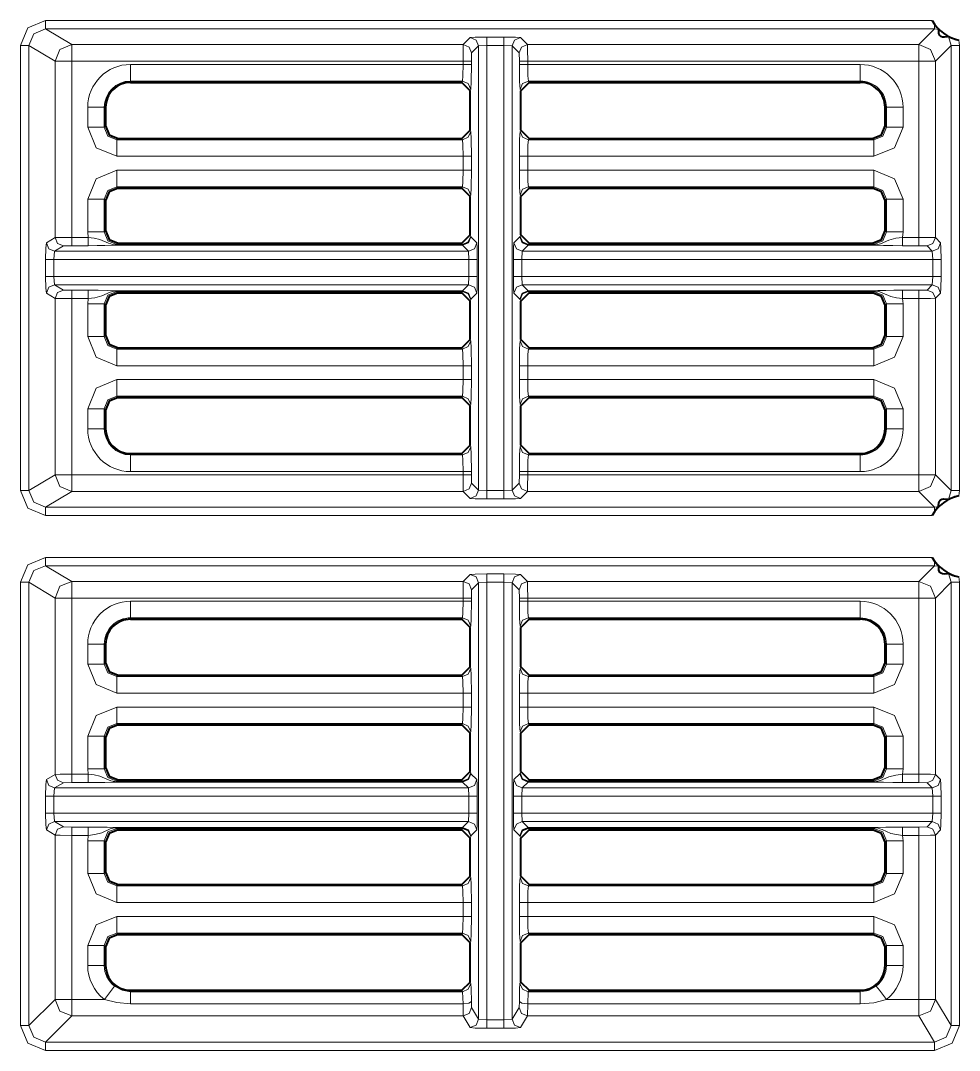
# Model space of a CAD drawing. Header units: millimetres. Extents: x 0 to 2941, y -405 to 1422.
# Drawn here: x 137.1 to 193.6, y 423.7 to 485.7 of the extents above; entities that cross this region are included whole.
import ezdxf

# ---------------------------------------------------------------- set-up
doc = ezdxf.new("R2010")
doc.units = ezdxf.units.MM
doc.layers.add('FINE', color=9, linetype='Continuous')
doc.layers.add('OUTLINE', color=7, linetype='Continuous')

msp = doc.modelspace()

# ---------------------------------------------------------------- linework, layer by layer
at = {"layer": 'FINE', "lineweight": 9}
for p, q in [((138.588, 485.677), (191.909, 485.677)), ((138.588, 485.177), (140.161, 484.234)), ((192.054, 485.177), (138.588, 485.177)), ((165.131, 484.679), (166.157, 484.679)), ((191.11, 484.234), (192.054, 485.177)), ((193.054, 484.178), (192.896, 484.717)), ((139.162, 483.234), (137.587, 484.179)), ((137.587, 484.179), (137.587, 457.402)), ((165.131, 484.179), (164.632, 484.154)), ((166.157, 484.179), (165.131, 484.179)), ((165.131, 484.179), (165.131, 457.402)), ((166.157, 457.402), (166.157, 484.179)), ((166.657, 484.154), (166.157, 484.179)), ((167.077, 483.734), (166.657, 484.154)), ((193.054, 484.178), (192.11, 483.234)), ((193.054, 457.403), (193.054, 484.178)), ((193.518, 484.501), (193.554, 484.178)), ((164.211, 483.734), (164.199, 483.234)), ((167.09, 483.234), (167.077, 483.734)), ((139.162, 472.621), (139.162, 483.234)), ((143.704, 483.039), (163.699, 483.039)), ((164.199, 483.234), (164.199, 483.039)), ((167.09, 483.039), (167.09, 483.234)), ((167.59, 483.234), (167.59, 483.039)), ((167.59, 483.039), (187.585, 483.039)), ((192.11, 483.234), (192.11, 472.621)), ((163.662, 482.04), (143.704, 482.04)), ((143.704, 482.04), (143.704, 481.959)), ((163.621, 481.959), (163.662, 482.04)), ((164.161, 481.54), (164.121, 481.458)), ((167.168, 481.458), (167.127, 481.54)), ((142.204, 480.459), (142.122, 480.459)), ((190.165, 480.459), (190.165, 479.261)), ((164.121, 479.093), (164.161, 479.011)), ((167.127, 479.011), (167.168, 479.093)), ((189.085, 479.342), (189.166, 479.261)), ((142.953, 478.593), (142.871, 478.512)), ((142.871, 478.512), (163.662, 478.512)), ((163.662, 478.512), (163.621, 478.593)), ((167.667, 478.593), (167.627, 478.512)), ((167.627, 478.512), (188.417, 478.512)), ((188.417, 478.512), (188.336, 478.593)), ((163.699, 476.673), (163.699, 477.513)), ((164.199, 477.513), (164.199, 476.673)), ((167.09, 476.673), (167.09, 477.513)), ((188.417, 477.513), (167.59, 477.513)), ((167.59, 477.513), (167.59, 476.673)), ((142.871, 476.673), (163.699, 476.673)), ((167.59, 476.673), (188.417, 476.673)), ((163.662, 475.675), (142.871, 475.675)), ((142.871, 475.675), (142.953, 475.593)), ((163.621, 475.593), (163.662, 475.675)), ((188.336, 475.593), (188.417, 475.675)), ((141.124, 472.961), (141.124, 474.926)), ((142.204, 474.844), (142.122, 474.926)), ((142.122, 474.926), (142.122, 472.961)), ((164.161, 475.175), (164.121, 475.093)), ((167.168, 475.093), (167.127, 475.175)), ((189.166, 474.926), (189.085, 474.844)), ((189.166, 472.961), (189.166, 474.926)), ((190.165, 474.926), (190.165, 472.961)), ((142.122, 472.961), (142.204, 473.042)), ((167.127, 472.712), (167.168, 472.793)), ((189.085, 473.042), (189.166, 472.961)), ((190.165, 472.961), (190.134, 472.634)), ((138.636, 472.306), (139.162, 472.621)), ((142.953, 472.293), (142.871, 472.212)), ((142.871, 472.212), (163.662, 472.212)), ((142.871, 472.18), (163.67, 472.18)), ((163.662, 472.212), (163.621, 472.293)), ((163.67, 472.18), (163.662, 472.212)), ((164.17, 472.663), (164.527, 472.306)), ((166.762, 472.306), (167.119, 472.663)), ((167.119, 472.663), (167.127, 472.712)), ((167.627, 472.212), (167.619, 472.18)), ((167.619, 472.18), (188.417, 472.18)), ((167.667, 472.293), (167.627, 472.212)), ((167.627, 472.212), (188.417, 472.212)), ((188.417, 472.212), (188.336, 472.293)), ((192.11, 472.621), (192.425, 472.306)), ((139.136, 471.806), (139.093, 471.306)), ((139.662, 472.122), (139.136, 471.806)), ((140.161, 472.134), (139.662, 472.122)), ((141.155, 472.134), (140.161, 472.134)), ((164.052, 471.306), (164.027, 471.806)), ((167.262, 471.806), (167.236, 471.306)), ((191.11, 472.134), (190.134, 472.134)), ((191.61, 472.121), (191.11, 472.134)), ((191.925, 471.806), (191.61, 472.121)), ((191.951, 471.306), (191.925, 471.806)), ((138.594, 470.281), (138.594, 471.306)), ((164.552, 471.306), (164.552, 470.281)), ((192.451, 471.306), (192.451, 470.281)), ((139.093, 470.281), (164.052, 470.281)), ((139.093, 470.281), (139.136, 469.781)), ((164.027, 469.781), (139.136, 469.781)), ((139.136, 469.781), (139.662, 469.465)), ((163.67, 469.423), (164.027, 469.781)), ((167.236, 470.281), (167.262, 469.781)), ((191.925, 469.781), (191.951, 470.281)), ((139.162, 468.965), (138.636, 469.281)), ((139.662, 469.465), (140.161, 469.453)), ((140.161, 469.453), (141.155, 469.453)), ((142.871, 469.423), (163.67, 469.423)), ((163.67, 469.407), (142.871, 469.407)), ((163.662, 469.375), (163.67, 469.407)), ((164.527, 469.281), (164.17, 468.924)), ((167.119, 468.924), (166.762, 469.281)), ((188.417, 469.407), (167.619, 469.407)), ((167.619, 469.407), (167.627, 469.375)), ((188.336, 469.293), (188.417, 469.375)), ((190.134, 469.453), (191.11, 469.453)), ((139.162, 458.347), (139.162, 468.965)), ((141.124, 468.626), (141.155, 468.953)), ((141.124, 466.661), (141.124, 468.626)), ((142.122, 468.626), (142.122, 466.661)), ((142.204, 468.545), (142.122, 468.626)), ((164.161, 468.875), (164.121, 468.793)), ((164.17, 468.924), (164.161, 468.875)), ((167.127, 468.875), (167.119, 468.924)), ((167.168, 468.793), (167.127, 468.875)), ((189.166, 468.626), (189.085, 468.545)), ((189.166, 466.661), (189.166, 468.626)), ((191.11, 468.953), (190.134, 468.953)), ((190.134, 468.953), (190.165, 468.626)), ((190.165, 468.626), (190.165, 466.661)), ((191.11, 458.347), (191.11, 468.953)), ((142.122, 466.661), (142.204, 466.742)), ((189.085, 466.742), (189.166, 466.661)), ((142.953, 465.993), (142.871, 465.912)), ((163.662, 465.912), (163.621, 465.993)), ((164.121, 466.493), (164.161, 466.411)), ((167.127, 466.411), (167.168, 466.493)), ((167.667, 465.993), (167.627, 465.912)), ((188.417, 465.912), (188.336, 465.993)), ((142.871, 465.912), (163.662, 465.912)), ((167.627, 465.912), (188.417, 465.912)), ((163.699, 464.913), (142.871, 464.913)), ((163.699, 464.073), (163.699, 464.913)), ((164.199, 464.913), (164.199, 464.073)), ((167.09, 464.073), (167.09, 464.913)), ((142.871, 464.073), (163.699, 464.073)), ((167.59, 464.073), (188.417, 464.073)), ((142.871, 463.075), (142.953, 462.993)), ((188.417, 463.075), (167.627, 463.075)), ((167.627, 463.075), (167.667, 462.993)), ((188.336, 462.993), (188.417, 463.075)), ((141.124, 461.122), (141.124, 462.326)), ((142.204, 462.244), (142.122, 462.326)), ((142.122, 462.326), (142.122, 461.122)), ((167.168, 462.493), (167.127, 462.576)), ((189.166, 462.326), (189.085, 462.244)), ((189.166, 461.122), (189.166, 462.326)), ((190.165, 462.326), (190.165, 461.122)), ((142.122, 461.122), (142.204, 461.122)), ((189.085, 461.122), (189.166, 461.122)), ((164.121, 460.122), (164.161, 460.04)), ((167.127, 460.04), (167.168, 460.122)), ((143.704, 459.622), (143.704, 459.541)), ((143.704, 459.541), (163.662, 459.541)), ((163.662, 459.541), (163.621, 459.622)), ((167.667, 459.622), (167.627, 459.541)), ((167.627, 459.541), (187.585, 459.541)), ((187.585, 459.541), (187.585, 459.622)), ((163.699, 458.543), (143.704, 458.543)), ((163.699, 458.347), (163.699, 458.543)), ((164.199, 458.543), (164.199, 458.347)), ((167.09, 458.347), (167.09, 458.543)), ((167.59, 458.543), (167.59, 458.347)), ((187.585, 458.543), (167.59, 458.543)), ((137.587, 457.402), (139.162, 458.347)), ((140.161, 458.347), (163.699, 458.347)), ((164.199, 458.347), (164.211, 457.847)), ((167.077, 457.847), (167.09, 458.347)), ((167.59, 458.347), (191.11, 458.347)), ((192.11, 458.347), (193.054, 457.403)), ((140.161, 457.347), (138.588, 456.403)), ((163.712, 457.347), (140.161, 457.347)), ((164.132, 456.927), (163.712, 457.347)), ((164.211, 457.847), (164.632, 457.427)), ((164.632, 457.427), (165.131, 457.402)), ((165.131, 457.402), (166.157, 457.402)), ((166.157, 457.402), (166.657, 457.427)), ((167.577, 457.347), (167.157, 456.927)), ((191.11, 457.347), (167.577, 457.347)), ((192.054, 456.403), (191.11, 457.347)), ((192.896, 456.864), (193.054, 457.403)), ((166.157, 456.902), (165.131, 456.902)), ((138.588, 456.403), (192.054, 456.403)), ((192.054, 456.403), (192.309, 456.436)), ((191.909, 455.904), (138.588, 455.904)), ((138.588, 453.377), (191.909, 453.377)), ((138.588, 452.877), (140.161, 451.933)), ((192.054, 452.877), (138.588, 452.877)), ((163.712, 451.933), (164.132, 452.354)), ((165.131, 452.379), (166.157, 452.379)), ((192.309, 452.844), (192.054, 452.877)), ((193.054, 451.878), (192.896, 452.417)), ((137.088, 425.212), (137.088, 451.878)), ((139.162, 450.934), (137.587, 451.878)), ((137.587, 451.878), (137.587, 425.212)), ((140.161, 451.933), (163.712, 451.933)), ((165.131, 451.879), (164.632, 451.854)), ((166.157, 451.879), (165.131, 451.879)), ((165.131, 451.879), (165.131, 425.544)), ((166.157, 425.544), (166.157, 451.879)), ((166.657, 451.854), (166.157, 451.879)), ((193.054, 451.878), (192.11, 450.934)), ((193.054, 425.213), (193.054, 451.878)), ((193.518, 452.201), (193.554, 451.878)), ((193.554, 451.878), (193.554, 425.213)), ((167.09, 450.934), (167.077, 451.434)), ((139.162, 440.321), (139.162, 450.934)), ((164.199, 450.934), (164.199, 450.739)), ((167.09, 450.739), (167.09, 450.934)), ((191.11, 450.934), (167.59, 450.934)), ((167.59, 450.934), (167.59, 450.739)), ((167.59, 450.739), (187.585, 450.739)), ((192.11, 450.934), (192.11, 440.321)), ((164.161, 449.241), (164.121, 449.158)), ((167.168, 449.158), (167.127, 449.241)), ((167.627, 449.74), (167.667, 449.659)), ((187.585, 449.74), (167.627, 449.74)), ((187.585, 449.659), (187.585, 449.74)), ((141.124, 446.961), (141.124, 448.158)), ((189.166, 448.158), (189.085, 448.158)), ((189.166, 446.961), (189.166, 448.158)), ((190.165, 448.158), (190.165, 446.961)), ((142.122, 446.961), (142.204, 447.042)), ((167.127, 446.711), (167.168, 446.793)), ((189.085, 447.042), (189.166, 446.961)), ((142.953, 446.294), (142.871, 446.212)), ((142.871, 446.212), (163.662, 446.212)), ((163.662, 446.212), (163.621, 446.294)), ((167.667, 446.294), (167.627, 446.212)), ((167.627, 446.212), (188.417, 446.212)), ((188.417, 446.212), (188.336, 446.294)), ((163.699, 445.213), (142.871, 445.213)), ((163.699, 444.373), (163.699, 445.213)), ((164.199, 445.213), (164.199, 444.373)), ((167.09, 444.373), (167.09, 445.213)), ((142.871, 444.373), (163.699, 444.373)), ((163.621, 443.294), (163.662, 443.375)), ((167.627, 443.375), (167.667, 443.294)), ((188.417, 443.375), (167.627, 443.375)), ((188.336, 443.294), (188.417, 443.375)), ((141.124, 440.661), (141.124, 442.626)), ((142.204, 442.544), (142.122, 442.626)), ((142.122, 442.626), (142.122, 440.661)), ((164.161, 442.875), (164.121, 442.793)), ((167.168, 442.793), (167.127, 442.875)), ((189.166, 442.626), (189.085, 442.544)), ((189.166, 440.661), (189.166, 442.626)), ((190.165, 442.626), (190.165, 440.661)), ((141.155, 440.334), (141.124, 440.661)), ((142.122, 440.661), (142.204, 440.742)), ((189.085, 440.742), (189.166, 440.661)), ((190.165, 440.661), (190.134, 440.334)), ((138.636, 440.006), (139.162, 440.321)), ((142.953, 439.993), (142.871, 439.912)), ((163.662, 439.912), (163.621, 439.993)), ((164.121, 440.493), (164.161, 440.411)), ((164.161, 440.411), (164.17, 440.363)), ((164.17, 440.363), (164.527, 440.006)), ((166.762, 440.006), (167.119, 440.363)), ((167.119, 440.363), (167.127, 440.411)), ((167.127, 440.411), (167.168, 440.493)), ((188.417, 439.912), (188.336, 439.993)), ((192.11, 440.321), (192.425, 440.006)), ((139.136, 439.506), (139.093, 439.006)), ((139.662, 439.822), (139.136, 439.506)), ((140.161, 439.834), (139.662, 439.822)), ((141.155, 439.834), (140.161, 439.834)), ((142.871, 439.912), (163.662, 439.912)), ((142.871, 439.88), (163.67, 439.88)), ((163.67, 439.863), (142.871, 439.863)), ((163.67, 439.88), (163.662, 439.912)), ((164.052, 439.006), (164.027, 439.506)), ((167.262, 439.506), (167.236, 439.006)), ((167.627, 439.912), (167.619, 439.88)), ((167.619, 439.88), (188.417, 439.88)), ((191.11, 439.834), (190.134, 439.834)), ((191.61, 439.822), (191.11, 439.834)), ((191.925, 439.506), (191.61, 439.822)), ((191.951, 439.006), (191.925, 439.506)), ((138.594, 437.981), (138.594, 439.006)), ((164.052, 439.006), (139.093, 439.006)), ((139.093, 439.006), (139.093, 437.981)), ((164.052, 437.981), (164.052, 439.006)), ((164.552, 439.006), (164.552, 437.981)), ((166.736, 437.981), (166.736, 439.006)), ((192.451, 439.006), (192.451, 437.981)), ((139.093, 437.981), (164.052, 437.981)), ((139.093, 437.981), (139.136, 437.481)), ((164.027, 437.481), (164.052, 437.981)), ((167.236, 437.981), (167.262, 437.481)), ((191.61, 437.166), (191.925, 437.481)), ((191.925, 437.481), (191.951, 437.981)), ((139.662, 437.165), (140.161, 437.153)), ((140.161, 437.153), (141.155, 437.153)), ((163.67, 437.107), (142.871, 437.107)), ((163.662, 437.075), (163.67, 437.107)), ((164.527, 436.981), (164.17, 436.624)), ((167.119, 436.624), (166.762, 436.981)), ((167.619, 437.124), (188.417, 437.124)), ((188.417, 437.107), (167.619, 437.107)), ((167.619, 437.107), (167.627, 437.075)), ((188.417, 437.075), (167.627, 437.075)), ((167.627, 437.075), (167.667, 436.993)), ((188.336, 436.993), (188.417, 437.075)), ((190.134, 437.153), (191.11, 437.153)), ((191.11, 437.153), (191.61, 437.166)), ((192.425, 436.981), (192.11, 436.666)), ((141.155, 436.653), (140.161, 436.653)), ((141.124, 436.326), (141.155, 436.653)), ((141.124, 434.361), (141.124, 436.326)), ((142.204, 436.244), (142.122, 436.326)), ((142.122, 436.326), (142.122, 434.361)), ((164.161, 436.575), (164.121, 436.493)), ((164.17, 436.624), (164.161, 436.575)), ((167.127, 436.575), (167.119, 436.624)), ((167.168, 436.493), (167.127, 436.575)), ((189.166, 436.326), (189.085, 436.244)), ((189.166, 434.361), (189.166, 436.326)), ((191.11, 436.653), (190.134, 436.653)), ((190.134, 436.653), (190.165, 436.326)), ((190.165, 436.326), (190.165, 434.361)), ((191.11, 426.786), (191.11, 436.653)), ((192.11, 436.666), (192.11, 426.786)), ((142.122, 434.361), (142.204, 434.442)), ((189.085, 434.442), (189.166, 434.361)), ((164.121, 434.193), (164.161, 434.111)), ((167.127, 434.111), (167.168, 434.193)), ((142.953, 433.693), (142.871, 433.612)), ((142.871, 433.612), (163.662, 433.612)), ((163.662, 433.612), (163.621, 433.693)), ((167.667, 433.693), (167.627, 433.612)), ((167.627, 433.612), (188.417, 433.612)), ((188.417, 433.612), (188.336, 433.693)), ((163.699, 431.773), (163.699, 432.613)), ((164.199, 432.613), (164.199, 431.773)), ((167.09, 431.773), (167.09, 432.613)), ((142.871, 431.773), (163.699, 431.773)), ((142.871, 430.775), (142.953, 430.693)), ((188.336, 430.693), (188.417, 430.775)), ((164.161, 430.275), (164.121, 430.193)), ((167.168, 430.193), (167.127, 430.275)), ((141.124, 428.828), (141.124, 430.026)), ((190.165, 430.026), (190.165, 428.828)), ((164.121, 427.828), (164.163, 427.742)), ((167.125, 427.742), (167.168, 427.828)), ((143.704, 427.328), (143.704, 427.242)), ((163.699, 426.515), (163.664, 427.242)), ((167.625, 427.242), (167.589, 426.515)), ((167.667, 427.328), (167.625, 427.242)), ((167.625, 427.242), (187.585, 427.242)), ((187.585, 427.242), (187.585, 427.328)), ((137.587, 425.212), (139.162, 426.786)), ((163.699, 426.515), (143.704, 426.515)), ((163.711, 425.787), (163.699, 426.515)), ((164.199, 426.651), (164.211, 426.287)), ((167.077, 426.287), (167.089, 426.651)), ((167.589, 426.515), (167.577, 425.787)), ((187.585, 426.515), (167.589, 426.515)), ((189.162, 426.786), (191.11, 426.786)), ((192.11, 426.786), (193.054, 425.213)), ((166.657, 425.586), (167.077, 426.287)), ((167.577, 425.787), (167.157, 425.087)), ((191.11, 425.787), (167.577, 425.787)), ((192.055, 424.213), (191.11, 425.787)), ((164.632, 425.586), (165.131, 425.544)), ((165.131, 425.544), (166.157, 425.544)), ((166.157, 425.544), (166.657, 425.586)), ((166.157, 425.044), (165.131, 425.044)), ((138.586, 424.213), (192.055, 424.213)), ((192.055, 423.713), (138.586, 423.713))]:
    msp.add_line(p, q, dxfattribs=at)
for points in [[(137.088, 457.402), (137.088, 484.179), (137.527, 485.238), (138.588, 485.677)], [(138.588, 485.177), (138.588, 485.328), (138.588, 485.677)], [(192.309, 485.144), (192.054, 485.177), (192.054, 485.256), (192.054, 485.455)], [(138.588, 485.177), (137.88, 484.885), (137.587, 484.179)], [(140.161, 484.234), (163.712, 484.234), (164.132, 484.654)], [(164.132, 484.654), (164.434, 484.672), (165.131, 484.679)], [(164.632, 484.154), (164.485, 484.507), (164.132, 484.654)], [(165.131, 484.179), (165.131, 484.528), (165.131, 484.679)], [(166.157, 484.179), (166.157, 484.528), (166.157, 484.679)], [(166.157, 484.679), (166.855, 484.672), (167.157, 484.654)], [(166.657, 484.154), (166.804, 484.507), (167.157, 484.654)], [(167.157, 484.654), (167.577, 484.234), (191.11, 484.234)], [(137.088, 484.179), (137.434, 484.179), (137.587, 484.179)], [(139.162, 483.234), (139.455, 483.94), (140.161, 484.234)], [(140.161, 483.234), (140.161, 483.932), (140.161, 484.234)], [(163.699, 483.234), (163.703, 483.932), (163.712, 484.234)], [(164.211, 483.734), (164.065, 484.087), (163.712, 484.234)], [(164.632, 457.427), (164.632, 484.154), (164.211, 483.734)], [(166.657, 484.154), (166.657, 457.427), (167.077, 457.847)], [(167.077, 483.734), (167.224, 484.087), (167.577, 484.234)], [(167.577, 484.234), (167.586, 483.932), (167.59, 483.234)], [(191.11, 484.234), (191.817, 483.941), (192.11, 483.234)], [(191.11, 483.234), (191.11, 483.932), (191.11, 484.234)], [(193.054, 484.178), (193.205, 484.178), (193.554, 484.178)], [(193.554, 484.178), (193.554, 457.403), (193.518, 457.08)], [(139.162, 483.234), (139.47, 483.234), (140.161, 483.234)], [(163.699, 483.039), (163.699, 483.234), (140.161, 483.234)], [(140.161, 483.234), (140.161, 472.634), (141.155, 472.634), (141.124, 472.961)], [(143.704, 483.039), (143.704, 482.35), (143.704, 482.04)], [(163.662, 482.04), (163.688, 482.35), (163.699, 483.039)], [(164.199, 483.234), (164.048, 483.234), (163.699, 483.234)], [(163.699, 483.039), (164.048, 483.039), (164.199, 483.039)], [(164.199, 483.039), (164.188, 482.006), (164.161, 481.54)], [(167.09, 483.234), (167.241, 483.234), (167.59, 483.234)], [(167.09, 483.039), (167.241, 483.039), (167.59, 483.039)], [(167.127, 481.54), (167.101, 482.006), (167.09, 483.039)], [(190.134, 472.634), (191.11, 472.634), (191.11, 483.234), (167.59, 483.234)], [(167.59, 483.039), (167.6, 482.35), (167.627, 482.04)], [(187.585, 483.039), (187.585, 482.35), (187.585, 482.04)], [(191.11, 483.234), (191.808, 483.234), (192.11, 483.234)], [(163.662, 482.04), (164.015, 481.893), (164.161, 481.54)], [(167.127, 481.54), (167.274, 481.893), (167.627, 482.04)], [(187.585, 481.959), (187.585, 482.04), (167.627, 482.04), (167.667, 481.959)], [(141.124, 480.459), (141.812, 480.459), (142.122, 480.459)], [(163.699, 477.513), (142.871, 477.513), (141.635, 478.025), (141.124, 479.261), (141.124, 480.459)], [(142.122, 480.459), (142.122, 479.261), (142.204, 479.342)], [(189.166, 479.261), (189.166, 480.459), (189.085, 480.459)], [(190.165, 480.459), (189.476, 480.459), (189.166, 480.459)], [(142.122, 479.261), (141.812, 479.261), (141.124, 479.261)], [(142.122, 479.261), (142.341, 478.73), (142.871, 478.512)], [(164.161, 479.011), (164.015, 478.659), (163.662, 478.512)], [(164.161, 479.011), (164.188, 478.546), (164.199, 477.513)], [(167.09, 477.513), (167.101, 478.546), (167.127, 479.011)], [(167.627, 478.512), (167.274, 478.659), (167.127, 479.011)], [(188.417, 478.512), (188.948, 478.73), (189.166, 479.261)], [(190.165, 479.261), (189.653, 478.025), (188.417, 477.513)], [(189.166, 479.261), (189.476, 479.261), (190.165, 479.261)], [(142.871, 478.512), (142.871, 478.202), (142.871, 477.513)], [(163.699, 477.513), (163.688, 478.202), (163.662, 478.512)], [(167.627, 478.512), (167.6, 478.202), (167.59, 477.513)], [(188.417, 478.512), (188.417, 478.202), (188.417, 477.513)], [(164.199, 477.513), (164.048, 477.513), (163.699, 477.513)], [(167.59, 477.513), (167.241, 477.513), (167.09, 477.513)], [(141.124, 474.926), (141.635, 476.162), (142.871, 476.673)], [(142.871, 475.675), (142.871, 475.985), (142.871, 476.673)], [(163.662, 475.675), (163.688, 475.985), (163.699, 476.673)], [(163.699, 476.673), (164.048, 476.673), (164.199, 476.673)], [(164.199, 476.673), (164.188, 475.641), (164.161, 475.175)], [(167.09, 476.673), (167.241, 476.673), (167.59, 476.673)], [(167.127, 475.175), (167.101, 475.641), (167.09, 476.673)], [(167.59, 476.673), (167.6, 475.985), (167.627, 475.675)], [(188.417, 475.675), (188.417, 475.985), (188.417, 476.673)], [(188.417, 476.673), (189.653, 476.162), (190.165, 474.926)], [(142.871, 475.675), (142.341, 475.457), (142.122, 474.926)], [(163.662, 475.675), (164.015, 475.528), (164.161, 475.175)], [(167.127, 475.175), (167.274, 475.528), (167.627, 475.675)], [(188.417, 475.675), (167.627, 475.675), (167.667, 475.593)], [(189.166, 474.926), (188.948, 475.457), (188.417, 475.675)], [(142.122, 474.926), (141.812, 474.926), (141.124, 474.926)], [(190.165, 474.926), (189.476, 474.926), (189.166, 474.926)], [(142.122, 472.961), (141.812, 472.961), (141.124, 472.961)], [(142.122, 472.961), (142.341, 472.43), (142.871, 472.212)], [(164.121, 472.793), (164.161, 472.712), (164.17, 472.663)], [(188.417, 472.212), (188.948, 472.43), (189.166, 472.961)], [(190.165, 472.961), (189.476, 472.961), (189.166, 472.961)], [(138.594, 471.306), (138.606, 472.004), (138.636, 472.306)], [(138.636, 472.306), (138.783, 471.953), (139.136, 471.806)], [(139.162, 472.621), (139.47, 472.63), (140.161, 472.634)], [(139.162, 472.621), (139.309, 472.268), (139.662, 472.122)], [(140.161, 472.634), (140.161, 472.285), (140.161, 472.134)], [(141.155, 472.634), (141.155, 472.285), (141.155, 472.134)], [(141.155, 472.634), (141.518, 472.591), (141.861, 472.513), (142.379, 472.288), (142.516, 472.237), (142.623, 472.208), (142.769, 472.185), (142.839, 472.18), (142.871, 472.18), (142.871, 472.201), (142.871, 472.212)], [(142.871, 472.18), (142.871, 472.168), (142.871, 472.163)], [(164.161, 472.712), (164.015, 472.359), (163.662, 472.212)], [(164.17, 472.663), (164.022, 472.323), (163.67, 472.18)], [(164.17, 472.663), (164.023, 472.31), (163.67, 472.163)], [(163.67, 472.163), (163.67, 472.168), (163.67, 472.18)], [(164.527, 472.306), (164.38, 471.953), (164.027, 471.806)], [(164.527, 472.306), (164.545, 472.004), (164.552, 471.306)], [(166.736, 471.306), (166.744, 472.004), (166.762, 472.306)], [(167.262, 471.806), (166.908, 471.953), (166.762, 472.306)], [(167.619, 472.163), (167.265, 472.31), (167.119, 472.663)], [(167.619, 472.18), (167.266, 472.323), (167.119, 472.663)], [(167.627, 472.212), (167.274, 472.359), (167.127, 472.712)], [(167.619, 472.18), (167.619, 472.168), (167.619, 472.163)], [(188.417, 472.18), (188.487, 472.182), (188.574, 472.191), (188.814, 472.251), (189.314, 472.473), (189.727, 472.584), (190.134, 472.634)], [(188.417, 472.18), (188.417, 472.201), (188.417, 472.212)], [(188.417, 472.163), (188.417, 472.168), (188.417, 472.18)], [(190.134, 472.134), (190.134, 472.285), (190.134, 472.634)], [(191.11, 472.134), (191.11, 472.285), (191.11, 472.634)], [(191.11, 472.634), (191.808, 472.63), (192.11, 472.621)], [(191.61, 472.121), (191.964, 472.268), (192.11, 472.621)], [(191.925, 471.806), (192.279, 471.953), (192.425, 472.306)], [(192.425, 472.306), (192.443, 472.004), (192.451, 471.306)], [(139.136, 471.806), (164.027, 471.806), (163.67, 472.163), (142.871, 472.163)], [(142.871, 472.163), (142.859, 472.163), (142.832, 472.163), (142.772, 472.162), (142.723, 472.16), (142.649, 472.158), (142.155, 472.143), (141.685, 472.137), (141.155, 472.134)], [(188.417, 472.163), (167.619, 472.163), (167.262, 471.806), (191.925, 471.806)], [(190.134, 472.134), (189.542, 472.137), (188.994, 472.146), (188.586, 472.159), (188.478, 472.163), (188.444, 472.163), (188.417, 472.163)], [(138.594, 471.306), (138.747, 471.306), (139.093, 471.306)], [(164.052, 471.306), (139.093, 471.306), (139.093, 470.281)], [(164.027, 469.781), (164.052, 470.281), (164.052, 471.306)], [(164.552, 471.306), (164.401, 471.306), (164.052, 471.306)], [(167.236, 471.306), (166.887, 471.306), (166.736, 471.306)], [(166.762, 469.281), (166.744, 469.583), (166.736, 470.281), (166.736, 471.306)], [(191.951, 471.306), (192.3, 471.306), (192.451, 471.306)], [(138.594, 470.281), (138.747, 470.281), (139.093, 470.281)], [(138.636, 469.281), (138.606, 469.583), (138.594, 470.281)], [(138.636, 469.281), (138.783, 469.634), (139.136, 469.781)], [(164.527, 469.281), (164.38, 469.634), (164.027, 469.781)], [(164.552, 470.281), (164.401, 470.281), (164.052, 470.281)], [(164.552, 470.281), (164.545, 469.583), (164.527, 469.281)], [(167.236, 470.281), (166.887, 470.281), (166.736, 470.281)], [(167.262, 469.781), (166.908, 469.634), (166.762, 469.281)], [(191.925, 469.781), (167.262, 469.781), (167.619, 469.423), (188.417, 469.423)], [(191.11, 469.453), (191.61, 469.465), (191.925, 469.781)], [(191.925, 469.781), (192.279, 469.634), (192.425, 469.281)], [(191.951, 470.281), (192.3, 470.281), (192.451, 470.281)], [(192.451, 470.281), (192.443, 469.583), (192.425, 469.281)], [(139.162, 468.965), (139.309, 469.319), (139.662, 469.465)], [(140.161, 468.953), (140.161, 469.302), (140.161, 469.453)], [(141.155, 468.953), (141.155, 469.302), (141.155, 469.453)], [(141.155, 469.453), (141.746, 469.45), (142.294, 469.44), (142.703, 469.427), (142.81, 469.424), (142.844, 469.424), (142.871, 469.423)], [(142.871, 469.375), (142.871, 469.386), (142.871, 469.407), (142.801, 469.405), (142.714, 469.396), (142.475, 469.336), (141.975, 469.114), (141.561, 469.003), (141.155, 468.953)], [(142.871, 469.375), (142.341, 469.157), (142.122, 468.626)], [(142.871, 469.407), (142.871, 469.419), (142.871, 469.423)], [(163.621, 469.293), (163.662, 469.375), (142.871, 469.375), (142.953, 469.293)], [(164.161, 468.875), (164.015, 469.228), (163.662, 469.375)], [(164.17, 468.924), (164.023, 469.277), (163.67, 469.423)], [(163.67, 469.407), (163.67, 469.419), (163.67, 469.423)], [(164.17, 468.924), (164.022, 469.264), (163.67, 469.407)], [(167.619, 469.423), (167.265, 469.277), (167.119, 468.924)], [(167.619, 469.407), (167.266, 469.264), (167.119, 468.924)], [(167.627, 469.375), (167.274, 469.228), (167.127, 468.875)], [(167.619, 469.423), (167.619, 469.419), (167.619, 469.407)], [(188.417, 469.375), (167.627, 469.375), (167.667, 469.293)], [(188.417, 469.423), (188.43, 469.424), (188.457, 469.424), (188.516, 469.425), (188.565, 469.427), (188.639, 469.429), (189.133, 469.444), (189.604, 469.45), (190.134, 469.453)], [(188.417, 469.423), (188.417, 469.419), (188.417, 469.407)], [(190.134, 468.953), (189.77, 468.996), (189.427, 469.074), (188.909, 469.299), (188.772, 469.35), (188.666, 469.379), (188.52, 469.402), (188.45, 469.406), (188.417, 469.407)], [(188.417, 469.375), (188.417, 469.386), (188.417, 469.407)], [(189.166, 468.626), (188.948, 469.157), (188.417, 469.375)], [(190.134, 469.453), (190.134, 469.302), (190.134, 468.953)], [(191.11, 469.453), (191.11, 469.302), (191.11, 468.953)], [(191.61, 469.465), (191.964, 469.319), (192.11, 468.966)], [(192.425, 469.281), (192.11, 468.966), (192.11, 458.347)], [(140.161, 468.953), (139.47, 468.957), (139.162, 468.965)], [(141.155, 468.953), (140.161, 468.953), (140.161, 458.347)], [(142.122, 468.626), (141.812, 468.626), (141.124, 468.626)], [(190.165, 468.626), (189.476, 468.626), (189.166, 468.626)], [(192.11, 468.966), (191.808, 468.957), (191.11, 468.953)], [(142.122, 466.661), (141.812, 466.661), (141.124, 466.661)], [(142.871, 464.913), (141.635, 465.425), (141.124, 466.661)], [(142.122, 466.661), (142.341, 466.13), (142.871, 465.912)], [(188.417, 465.912), (188.948, 466.13), (189.166, 466.661)], [(190.165, 466.661), (189.653, 465.425), (188.417, 464.913)], [(190.165, 466.661), (189.476, 466.661), (189.166, 466.661)], [(164.161, 466.411), (164.015, 466.059), (163.662, 465.912)], [(164.161, 466.411), (164.188, 465.946), (164.199, 464.913)], [(167.09, 464.913), (167.101, 465.946), (167.127, 466.411)], [(167.627, 465.912), (167.274, 466.059), (167.127, 466.411)], [(142.871, 464.913), (142.871, 465.602), (142.871, 465.912)], [(163.699, 464.913), (163.688, 465.602), (163.662, 465.912)], [(167.627, 465.912), (167.6, 465.602), (167.59, 464.913)], [(188.417, 464.913), (188.417, 465.602), (188.417, 465.912)], [(164.199, 464.913), (164.048, 464.913), (163.699, 464.913)], [(167.09, 464.913), (167.241, 464.913), (167.59, 464.913)], [(188.417, 464.913), (167.59, 464.913), (167.59, 464.073)], [(141.124, 462.326), (141.635, 463.562), (142.871, 464.073)], [(142.871, 464.073), (142.871, 463.385), (142.871, 463.075)], [(163.662, 463.075), (163.688, 463.385), (163.699, 464.073)], [(164.199, 464.073), (164.048, 464.073), (163.699, 464.073)], [(164.199, 464.073), (164.188, 463.041), (164.161, 462.576), (164.121, 462.493)], [(167.09, 464.073), (167.241, 464.073), (167.59, 464.073)], [(167.127, 462.576), (167.101, 463.041), (167.09, 464.073)], [(167.59, 464.073), (167.6, 463.385), (167.627, 463.075)], [(188.417, 463.075), (188.417, 463.385), (188.417, 464.073)], [(188.417, 464.073), (189.653, 463.562), (190.165, 462.326)], [(142.871, 463.075), (142.341, 462.857), (142.122, 462.326)], [(163.621, 462.993), (163.662, 463.075), (142.871, 463.075)], [(163.662, 463.075), (164.015, 462.928), (164.161, 462.576)], [(167.127, 462.576), (167.274, 462.928), (167.627, 463.075)], [(189.166, 462.326), (188.948, 462.857), (188.417, 463.075)], [(141.124, 462.326), (141.812, 462.326), (142.122, 462.326)], [(189.166, 462.326), (189.476, 462.326), (190.165, 462.326)], [(141.124, 461.122), (141.812, 461.122), (142.122, 461.122)], [(189.166, 461.122), (189.476, 461.122), (190.165, 461.122)], [(164.161, 460.04), (164.015, 459.688), (163.662, 459.541)], [(164.161, 460.04), (164.188, 459.575), (164.199, 458.543)], [(167.09, 458.543), (167.101, 459.575), (167.127, 460.04)], [(167.627, 459.541), (167.274, 459.688), (167.127, 460.04)], [(143.704, 458.543), (143.704, 459.231), (143.704, 459.541)], [(163.699, 458.543), (163.688, 459.231), (163.662, 459.541)], [(167.627, 459.541), (167.6, 459.231), (167.59, 458.543)], [(187.585, 459.541), (187.585, 459.231), (187.585, 458.543)], [(164.199, 458.543), (164.048, 458.543), (163.699, 458.543)], [(167.59, 458.543), (167.241, 458.543), (167.09, 458.543)], [(139.162, 458.347), (139.47, 458.347), (140.161, 458.347)], [(140.161, 457.347), (139.455, 457.64), (139.162, 458.347)], [(140.161, 457.347), (140.161, 457.649), (140.161, 458.347)], [(164.199, 458.347), (164.048, 458.347), (163.699, 458.347)], [(163.712, 457.347), (163.703, 457.649), (163.699, 458.347)], [(167.09, 458.347), (167.241, 458.347), (167.59, 458.347)], [(167.59, 458.347), (167.586, 457.649), (167.577, 457.347)], [(191.11, 458.347), (191.808, 458.347), (192.11, 458.347)], [(192.11, 458.347), (191.817, 457.64), (191.11, 457.347)], [(191.11, 457.347), (191.11, 457.649), (191.11, 458.347)], [(137.088, 457.402), (137.434, 457.402), (137.587, 457.402)], [(138.588, 455.904), (137.527, 456.342), (137.088, 457.402)], [(137.587, 457.402), (137.88, 456.696), (138.588, 456.403)], [(164.211, 457.847), (164.065, 457.494), (163.712, 457.347)], [(164.632, 457.427), (164.485, 457.074), (164.132, 456.927)], [(165.131, 457.402), (165.131, 457.053), (165.131, 456.902)], [(166.157, 457.402), (166.157, 457.053), (166.157, 456.902)], [(166.657, 457.427), (166.804, 457.074), (167.157, 456.927)], [(167.077, 457.847), (167.224, 457.494), (167.577, 457.347)], [(193.054, 457.403), (193.205, 457.403), (193.554, 457.403)], [(165.131, 456.902), (164.434, 456.909), (164.132, 456.927)], [(167.157, 456.927), (166.855, 456.909), (166.157, 456.902)], [(138.588, 455.904), (138.588, 456.253), (138.588, 456.403)], [(192.054, 456.126), (192.054, 456.325), (192.054, 456.403)], [(137.088, 451.878), (137.527, 452.938), (138.588, 453.377)], [(138.588, 452.877), (138.588, 453.028), (138.588, 453.377)], [(192.054, 453.155), (192.054, 452.956), (192.054, 452.877)], [(138.588, 452.877), (137.88, 452.585), (137.587, 451.878)], [(164.132, 452.354), (164.434, 452.372), (165.131, 452.379)], [(164.632, 451.854), (164.485, 452.207), (164.132, 452.354)], [(165.131, 451.879), (165.131, 452.228), (165.131, 452.379)], [(166.157, 451.879), (166.157, 452.228), (166.157, 452.379)], [(166.157, 452.379), (166.855, 452.372), (167.157, 452.354)], [(166.657, 451.854), (166.804, 452.207), (167.157, 452.354)], [(167.157, 452.354), (167.577, 451.933), (191.11, 451.933), (192.054, 452.877)], [(137.587, 451.878), (137.434, 451.878), (137.088, 451.878)], [(139.162, 450.934), (139.455, 451.641), (140.161, 451.933)], [(140.161, 450.934), (140.161, 451.632), (140.161, 451.933)], [(163.699, 450.934), (163.703, 451.632), (163.712, 451.933)], [(164.211, 451.434), (164.065, 451.787), (163.712, 451.933)], [(164.211, 426.287), (164.632, 425.586), (164.632, 451.854), (164.211, 451.434), (164.199, 450.934)], [(167.077, 451.434), (166.657, 451.854), (166.657, 425.586)], [(167.077, 451.434), (167.224, 451.787), (167.577, 451.933)], [(167.577, 451.933), (167.586, 451.632), (167.59, 450.934)], [(191.11, 451.933), (191.817, 451.641), (192.11, 450.934)], [(191.11, 451.933), (191.11, 451.632), (191.11, 450.934)], [(193.554, 451.878), (193.205, 451.878), (193.054, 451.878)], [(140.161, 450.934), (139.47, 450.934), (139.162, 450.934)], [(143.704, 450.739), (163.699, 450.739), (163.699, 450.934), (140.161, 450.934)], [(140.161, 450.934), (140.161, 440.334), (141.155, 440.334)], [(143.704, 449.74), (143.704, 450.05), (143.704, 450.739)], [(163.662, 449.74), (163.688, 450.05), (163.699, 450.739)], [(164.199, 450.934), (164.048, 450.934), (163.699, 450.934)], [(163.699, 450.739), (164.048, 450.739), (164.199, 450.739)], [(164.199, 450.739), (164.188, 449.706), (164.161, 449.241)], [(167.09, 450.934), (167.241, 450.934), (167.59, 450.934)], [(167.09, 450.739), (167.241, 450.739), (167.59, 450.739)], [(167.127, 449.241), (167.101, 449.706), (167.09, 450.739)], [(167.59, 450.739), (167.6, 450.05), (167.627, 449.74)], [(187.585, 450.739), (187.585, 450.05), (187.585, 449.74)], [(190.134, 440.334), (191.11, 440.334), (191.11, 450.934)], [(192.11, 450.934), (191.808, 450.934), (191.11, 450.934)], [(163.621, 449.659), (163.662, 449.74), (143.704, 449.74), (143.704, 449.659)], [(163.662, 449.74), (164.015, 449.593), (164.161, 449.241)], [(167.127, 449.241), (167.274, 449.593), (167.627, 449.74)], [(142.122, 448.158), (141.812, 448.158), (141.124, 448.158)], [(142.204, 448.158), (142.122, 448.158), (142.122, 446.961)], [(190.165, 448.158), (189.476, 448.158), (189.166, 448.158)], [(142.122, 446.961), (141.812, 446.961), (141.124, 446.961)], [(142.871, 445.213), (141.635, 445.725), (141.124, 446.961)], [(142.122, 446.961), (142.341, 446.43), (142.871, 446.212)], [(164.121, 446.793), (164.161, 446.711), (164.188, 446.246), (164.199, 445.213)], [(188.417, 446.212), (188.948, 446.43), (189.166, 446.961)], [(190.165, 446.961), (189.653, 445.725), (188.417, 445.213)], [(190.165, 446.961), (189.476, 446.961), (189.166, 446.961)], [(142.871, 446.212), (142.871, 445.902), (142.871, 445.213)], [(163.662, 446.212), (164.015, 446.358), (164.161, 446.711)], [(163.699, 445.213), (163.688, 445.902), (163.662, 446.212)], [(167.09, 445.213), (167.101, 446.246), (167.127, 446.711)], [(167.127, 446.711), (167.274, 446.358), (167.627, 446.212)], [(167.627, 446.212), (167.6, 445.902), (167.59, 445.213)], [(188.417, 445.213), (188.417, 445.902), (188.417, 446.212)], [(163.699, 445.213), (164.048, 445.213), (164.199, 445.213)], [(167.09, 445.213), (167.241, 445.213), (167.59, 445.213)], [(188.417, 445.213), (167.59, 445.213), (167.59, 444.373)], [(141.124, 442.626), (141.635, 443.862), (142.871, 444.373)], [(142.871, 443.375), (142.871, 443.685), (142.871, 444.373)], [(163.662, 443.375), (163.688, 443.685), (163.699, 444.373)], [(163.699, 444.373), (164.048, 444.373), (164.199, 444.373)], [(164.199, 444.373), (164.188, 443.341), (164.161, 442.875)], [(167.09, 444.373), (167.241, 444.373), (167.59, 444.373)], [(167.127, 442.875), (167.101, 443.341), (167.09, 444.373)], [(167.59, 444.373), (167.6, 443.685), (167.627, 443.375)], [(167.59, 444.373), (188.417, 444.373), (189.653, 443.862), (190.165, 442.626)], [(188.417, 443.375), (188.417, 443.685), (188.417, 444.373)], [(142.871, 443.375), (142.341, 443.157), (142.122, 442.626)], [(163.662, 443.375), (142.871, 443.375), (142.953, 443.294)], [(163.662, 443.375), (164.015, 443.228), (164.161, 442.875)], [(167.127, 442.875), (167.274, 443.228), (167.627, 443.375)], [(189.166, 442.626), (188.948, 443.157), (188.417, 443.375)], [(142.122, 442.626), (141.812, 442.626), (141.124, 442.626)], [(190.165, 442.626), (189.476, 442.626), (189.166, 442.626)], [(142.122, 440.661), (141.812, 440.661), (141.124, 440.661)], [(142.122, 440.661), (142.341, 440.13), (142.871, 439.912)], [(188.417, 439.912), (188.948, 440.13), (189.166, 440.661)], [(190.165, 440.661), (189.476, 440.661), (189.166, 440.661)], [(138.594, 439.006), (138.606, 439.704), (138.636, 440.006)], [(138.636, 440.006), (138.783, 439.653), (139.136, 439.506)], [(139.162, 440.321), (139.47, 440.33), (140.161, 440.334)], [(139.162, 440.321), (139.309, 439.968), (139.662, 439.822)], [(140.161, 440.334), (140.161, 439.985), (140.161, 439.834)], [(141.155, 440.334), (141.155, 439.985), (141.155, 439.834)], [(141.155, 440.334), (141.518, 440.291), (141.861, 440.213), (142.379, 439.988), (142.516, 439.937), (142.623, 439.908), (142.769, 439.885), (142.839, 439.88), (142.871, 439.88), (142.871, 439.901), (142.871, 439.912)], [(164.161, 440.411), (164.015, 440.058), (163.662, 439.912)], [(164.17, 440.363), (164.022, 440.023), (163.67, 439.88)], [(164.17, 440.363), (164.023, 440.01), (163.67, 439.863)], [(164.527, 440.006), (164.38, 439.653), (164.027, 439.506)], [(164.527, 440.006), (164.545, 439.704), (164.552, 439.006)], [(166.736, 439.006), (166.744, 439.704), (166.762, 440.006)], [(167.262, 439.506), (166.908, 439.653), (166.762, 440.006)], [(167.619, 439.88), (167.266, 440.023), (167.119, 440.363)], [(167.619, 439.863), (167.265, 440.01), (167.119, 440.363)], [(167.627, 439.912), (167.274, 440.058), (167.127, 440.411)], [(167.667, 439.993), (167.627, 439.912), (188.417, 439.912)], [(188.417, 439.88), (188.487, 439.882), (188.574, 439.891), (188.814, 439.951), (189.314, 440.173), (189.727, 440.284), (190.134, 440.334)], [(190.134, 439.834), (190.134, 439.985), (190.134, 440.334)], [(191.11, 439.834), (191.11, 439.985), (191.11, 440.334)], [(191.11, 440.334), (191.808, 440.33), (192.11, 440.321)], [(191.61, 439.822), (191.964, 439.968), (192.11, 440.321)], [(191.925, 439.506), (192.279, 439.653), (192.425, 440.006)], [(192.425, 440.006), (192.443, 439.704), (192.451, 439.006)], [(139.136, 439.506), (164.027, 439.506), (163.67, 439.863)], [(142.871, 439.863), (142.859, 439.863), (142.832, 439.863), (142.772, 439.862), (142.723, 439.86), (142.649, 439.858), (142.155, 439.843), (141.685, 439.837), (141.155, 439.834)], [(142.871, 439.88), (142.871, 439.868), (142.871, 439.863)], [(163.67, 439.863), (163.67, 439.868), (163.67, 439.88)], [(188.417, 439.863), (167.619, 439.863), (167.262, 439.506), (191.925, 439.506)], [(167.619, 439.88), (167.619, 439.868), (167.619, 439.863)], [(188.417, 439.88), (188.417, 439.901), (188.417, 439.912)], [(188.417, 439.863), (188.417, 439.868), (188.417, 439.88)], [(190.134, 439.834), (189.542, 439.837), (188.994, 439.847), (188.586, 439.859), (188.478, 439.863), (188.444, 439.863), (188.417, 439.863)], [(138.594, 439.006), (138.747, 439.006), (139.093, 439.006)], [(164.552, 439.006), (164.401, 439.006), (164.052, 439.006)], [(167.236, 439.006), (166.887, 439.006), (166.736, 439.006)], [(191.951, 439.006), (167.236, 439.006), (167.236, 437.981)], [(167.236, 437.981), (191.951, 437.981), (191.951, 439.006)], [(191.951, 439.006), (192.3, 439.006), (192.451, 439.006)], [(138.594, 437.981), (138.747, 437.981), (139.093, 437.981)], [(138.636, 436.981), (138.606, 437.283), (138.594, 437.981)], [(138.636, 436.981), (138.783, 437.334), (139.136, 437.481)], [(142.871, 437.124), (163.67, 437.124), (164.027, 437.481), (139.136, 437.481), (139.662, 437.165)], [(164.527, 436.981), (164.38, 437.334), (164.027, 437.481)], [(164.552, 437.981), (164.401, 437.981), (164.052, 437.981)], [(164.552, 437.981), (164.545, 437.283), (164.527, 436.981)], [(167.236, 437.981), (166.887, 437.981), (166.736, 437.981)], [(166.762, 436.981), (166.744, 437.283), (166.736, 437.981)], [(167.262, 437.481), (166.908, 437.334), (166.762, 436.981)], [(191.925, 437.481), (167.262, 437.481), (167.619, 437.124)], [(191.925, 437.481), (192.279, 437.334), (192.425, 436.981)], [(191.951, 437.981), (192.3, 437.981), (192.451, 437.981)], [(192.451, 437.981), (192.443, 437.283), (192.425, 436.981)], [(139.162, 426.786), (139.162, 436.665), (138.636, 436.981)], [(139.162, 436.665), (139.309, 437.019), (139.662, 437.165)], [(140.161, 436.653), (140.161, 437.002), (140.161, 437.153)], [(141.155, 436.653), (141.155, 437.002), (141.155, 437.153)], [(141.155, 437.153), (141.746, 437.15), (142.294, 437.14), (142.703, 437.127), (142.81, 437.124), (142.844, 437.124), (142.871, 437.124)], [(142.871, 437.107), (142.801, 437.105), (142.714, 437.096), (142.475, 437.036), (141.975, 436.814), (141.561, 436.703), (141.155, 436.653)], [(142.871, 437.075), (142.341, 436.857), (142.122, 436.326)], [(142.871, 437.107), (142.871, 437.119), (142.871, 437.124)], [(142.871, 437.075), (142.871, 437.085), (142.871, 437.107)], [(163.621, 436.993), (163.662, 437.075), (142.871, 437.075), (142.953, 436.993)], [(164.161, 436.575), (164.015, 436.928), (163.662, 437.075)], [(164.17, 436.624), (164.023, 436.977), (163.67, 437.124)], [(163.67, 437.107), (163.67, 437.119), (163.67, 437.124)], [(164.17, 436.624), (164.022, 436.964), (163.67, 437.107)], [(167.619, 437.124), (167.265, 436.977), (167.119, 436.624)], [(167.619, 437.107), (167.266, 436.964), (167.119, 436.624)], [(167.627, 437.075), (167.274, 436.928), (167.127, 436.575)], [(167.619, 437.124), (167.619, 437.119), (167.619, 437.107)], [(188.417, 437.124), (188.43, 437.124), (188.457, 437.124), (188.516, 437.125), (188.565, 437.127), (188.639, 437.129), (189.133, 437.143), (189.604, 437.15), (190.134, 437.153)], [(188.417, 437.124), (188.417, 437.119), (188.417, 437.107)], [(190.134, 436.653), (189.77, 436.696), (189.427, 436.774), (188.909, 436.998), (188.772, 437.05), (188.666, 437.079), (188.52, 437.102), (188.45, 437.106), (188.417, 437.107)], [(188.417, 437.075), (188.417, 437.085), (188.417, 437.107)], [(189.166, 436.326), (188.948, 436.857), (188.417, 437.075)], [(190.134, 437.153), (190.134, 437.002), (190.134, 436.653)], [(191.11, 437.153), (191.11, 437.002), (191.11, 436.653)], [(191.61, 437.166), (191.964, 437.019), (192.11, 436.666)], [(140.161, 436.653), (139.47, 436.656), (139.162, 436.665)], [(140.161, 436.653), (140.161, 426.786), (142.126, 426.786)], [(142.122, 436.326), (141.812, 436.326), (141.124, 436.326)], [(190.165, 436.326), (189.476, 436.326), (189.166, 436.326)], [(192.11, 436.666), (191.808, 436.657), (191.11, 436.653)], [(142.122, 434.361), (141.812, 434.361), (141.124, 434.361)], [(163.699, 432.613), (142.871, 432.613), (141.635, 433.125), (141.124, 434.361)], [(142.122, 434.361), (142.341, 433.83), (142.871, 433.612)], [(164.161, 434.111), (164.015, 433.759), (163.662, 433.612)], [(164.161, 434.111), (164.188, 433.646), (164.199, 432.613)], [(167.09, 432.613), (167.101, 433.646), (167.127, 434.111)], [(167.127, 434.111), (167.274, 433.759), (167.627, 433.612)], [(188.417, 433.612), (188.948, 433.83), (189.166, 434.361)], [(190.165, 434.361), (189.653, 433.125), (188.417, 432.613)], [(190.165, 434.361), (189.476, 434.361), (189.166, 434.361)], [(142.871, 432.613), (142.871, 433.302), (142.871, 433.612)], [(163.699, 432.613), (163.688, 433.302), (163.662, 433.612)], [(167.627, 433.612), (167.6, 433.302), (167.59, 432.613)], [(188.417, 432.613), (188.417, 433.302), (188.417, 433.612)], [(164.199, 432.613), (164.048, 432.613), (163.699, 432.613)], [(167.09, 432.613), (167.241, 432.613), (167.59, 432.613)], [(188.417, 432.613), (167.59, 432.613), (167.59, 431.773), (188.417, 431.773)], [(141.124, 430.026), (141.635, 431.262), (142.871, 431.773)], [(142.871, 430.775), (142.871, 431.085), (142.871, 431.773)], [(163.662, 430.775), (163.688, 431.085), (163.699, 431.773)], [(164.199, 431.773), (164.048, 431.773), (163.699, 431.773)], [(164.199, 431.773), (164.188, 430.741), (164.161, 430.275)], [(167.09, 431.773), (167.241, 431.773), (167.59, 431.773)], [(167.127, 430.275), (167.101, 430.741), (167.09, 431.773)], [(167.59, 431.773), (167.6, 431.085), (167.627, 430.775)], [(188.417, 430.775), (188.417, 431.085), (188.417, 431.773)], [(188.417, 431.773), (189.653, 431.262), (190.165, 430.026)], [(142.871, 430.775), (142.341, 430.557), (142.122, 430.026)], [(163.621, 430.693), (163.662, 430.775), (142.871, 430.775)], [(163.662, 430.775), (164.015, 430.628), (164.161, 430.275)], [(167.127, 430.275), (167.274, 430.628), (167.627, 430.775)], [(188.417, 430.775), (167.627, 430.775), (167.667, 430.693)], [(189.166, 430.026), (188.948, 430.557), (188.417, 430.775)], [(142.122, 430.026), (141.812, 430.026), (141.124, 430.026)], [(142.204, 429.944), (142.122, 430.026), (142.122, 428.828), (142.204, 428.828)], [(189.085, 428.828), (189.166, 428.828), (189.166, 430.026), (189.085, 429.944)], [(190.165, 430.026), (189.476, 430.026), (189.166, 430.026)], [(142.122, 428.828), (141.812, 428.828), (141.124, 428.828)], [(190.165, 428.828), (189.476, 428.828), (189.166, 428.828)], [(142.737, 427.576), (142.547, 427.331), (142.126, 426.786)], [(142.737, 427.576), (143.191, 427.329), (143.704, 427.242)], [(163.664, 427.242), (164.017, 427.389), (164.163, 427.742)], [(164.163, 427.742), (164.186, 427.415), (164.199, 426.651)], [(167.089, 426.651), (167.103, 427.415), (167.125, 427.742)], [(167.625, 427.242), (167.272, 427.389), (167.125, 427.742)], [(189.162, 426.786), (188.741, 427.331), (188.552, 427.576)], [(143.704, 427.242), (163.664, 427.242), (163.621, 427.328)], [(143.704, 426.515), (143.704, 427.025), (143.704, 427.242)], [(187.585, 426.515), (187.585, 427.025), (187.585, 427.242)], [(140.161, 426.786), (139.47, 426.786), (139.162, 426.786)], [(140.161, 425.787), (139.455, 426.081), (139.162, 426.786)], [(140.161, 426.786), (140.161, 426.095), (140.161, 425.787)], [(143.704, 426.515), (142.868, 426.586), (142.126, 426.786)], [(163.699, 426.515), (164.048, 426.556), (164.199, 426.651)], [(167.589, 426.515), (167.24, 426.556), (167.089, 426.651)], [(189.162, 426.786), (188.405, 426.583), (187.585, 426.515)], [(192.11, 426.786), (191.808, 426.786), (191.11, 426.786)], [(192.11, 426.786), (191.817, 426.08), (191.11, 425.787)], [(191.11, 425.787), (191.11, 426.095), (191.11, 426.786)], [(164.132, 425.087), (163.711, 425.787), (140.161, 425.787), (138.586, 424.213)], [(163.711, 425.787), (164.065, 425.934), (164.211, 426.287)], [(167.577, 425.787), (167.224, 425.934), (167.077, 426.287)], [(137.587, 425.212), (137.434, 425.212), (137.088, 425.212)], [(138.586, 423.713), (137.527, 424.152), (137.088, 425.212)], [(137.587, 425.212), (137.88, 424.505), (138.586, 424.213)], [(164.132, 425.087), (164.485, 425.233), (164.632, 425.586)], [(165.131, 425.044), (164.434, 425.057), (164.132, 425.087)], [(165.131, 425.044), (165.131, 425.198), (165.131, 425.544)], [(166.157, 425.044), (166.157, 425.198), (166.157, 425.544)], [(167.157, 425.087), (166.855, 425.057), (166.157, 425.044)], [(167.157, 425.087), (166.804, 425.233), (166.657, 425.586)], [(192.055, 424.213), (192.762, 424.505), (193.054, 425.213)], [(193.554, 425.213), (193.115, 424.152), (192.055, 423.713)], [(193.554, 425.213), (193.205, 425.213), (193.054, 425.213)], [(138.586, 424.213), (138.586, 424.059), (138.586, 423.713)], [(192.055, 423.713), (192.055, 424.059), (192.055, 424.213)]]:
    msp.add_lwpolyline(points, dxfattribs=at)
for points in [[(143.704, 483.038, 0.414206), (141.124, 480.459)], [(190.165, 480.459, 0.414223), (187.585, 483.038)], [(143.704, 482.04, 0.41419), (142.122, 480.459)], [(189.166, 480.459, 0.414214), (187.585, 482.04)], [(141.124, 461.122, 0.414201), (143.704, 458.542)], [(142.122, 461.122, 0.414206), (143.704, 459.541)], [(187.585, 459.541, 0.414245), (189.166, 461.122)], [(187.585, 458.542, 0.414223), (190.165, 461.122)], [(143.704, 450.739, 0.414245), (141.124, 448.158)], [(190.165, 448.158, 0.414184), (187.585, 450.739)], [(143.704, 449.74, 0.414222), (142.122, 448.158)], [(189.166, 448.158, 0.414182), (187.585, 449.74)], [(141.124, 428.828, 0.232244), (142.126, 426.786)], [(142.122, 428.828, 0.232293), (142.737, 427.576)], [(187.585, 427.242), (188.088, 427.326), (188.552, 427.576, 0.232298), (189.166, 428.828)], [(189.162, 426.786, 0.232249), (190.165, 428.828)]]:
    msp.add_lwpolyline(points, format="xyb", dxfattribs=at)
msp.add_lwpolyline([(191.951, 471.306), (167.236, 471.306), (167.236, 470.281), (191.951, 470.281)], close=True, dxfattribs=at)
at = {"layer": 'OUTLINE', "lineweight": 40}
for p, q in [((191.909, 485.677), (192.054, 485.455)), ((143.704, 481.959), (163.621, 481.959)), ((164.121, 481.458), (163.621, 481.959)), ((167.667, 481.959), (167.168, 481.458)), ((167.667, 481.959), (187.585, 481.959)), ((164.121, 479.093), (164.121, 481.458)), ((167.168, 479.093), (167.168, 481.458)), ((142.204, 480.459), (142.204, 479.342)), ((189.085, 479.342), (189.085, 480.459)), ((163.621, 478.593), (164.121, 479.093)), ((167.168, 479.093), (167.667, 478.593)), ((142.953, 478.593), (163.621, 478.593)), ((167.667, 478.593), (188.336, 478.593)), ((142.953, 475.593), (163.621, 475.593)), ((164.121, 475.093), (163.621, 475.593)), ((167.667, 475.593), (167.168, 475.093)), ((167.667, 475.593), (188.336, 475.593)), ((142.204, 474.844), (142.204, 473.042)), ((164.121, 472.793), (164.121, 475.093)), ((167.168, 472.793), (167.168, 475.093)), ((189.085, 473.042), (189.085, 474.844)), ((163.621, 472.293), (164.121, 472.793)), ((167.168, 472.793), (167.667, 472.293)), ((142.953, 472.293), (163.621, 472.293)), ((167.667, 472.293), (188.336, 472.293)), ((142.953, 469.293), (163.621, 469.293)), ((164.121, 468.793), (163.621, 469.293)), ((167.667, 469.293), (167.168, 468.793)), ((167.667, 469.293), (188.336, 469.293)), ((164.121, 466.493), (164.121, 468.793)), ((167.168, 466.493), (167.168, 468.793)), ((189.085, 466.742), (189.085, 468.545)), ((142.953, 465.993), (163.621, 465.993)), ((163.621, 465.993), (164.121, 466.493)), ((167.168, 466.493), (167.667, 465.993)), ((142.953, 462.993), (163.621, 462.993)), ((164.121, 462.493), (163.621, 462.993)), ((167.667, 462.993), (167.168, 462.493)), ((167.667, 462.993), (188.336, 462.993)), ((164.121, 460.122), (164.121, 462.493)), ((167.168, 460.122), (167.168, 462.493)), ((142.204, 462.244), (142.204, 461.122)), ((189.085, 461.122), (189.085, 462.244)), ((163.621, 459.622), (164.121, 460.122)), ((167.168, 460.122), (167.667, 459.622)), ((143.704, 459.622), (163.621, 459.622)), ((167.667, 459.622), (187.585, 459.622)), ((191.909, 453.377), (192.054, 453.155)), ((143.704, 449.659), (163.621, 449.659)), ((164.121, 449.158), (163.621, 449.659)), ((167.667, 449.659), (167.168, 449.158)), ((167.667, 449.659), (187.585, 449.659)), ((164.121, 446.793), (164.121, 449.158)), ((167.168, 446.793), (167.168, 449.158)), ((142.204, 448.158), (142.204, 447.042)), ((163.621, 446.294), (164.121, 446.793)), ((167.168, 446.793), (167.667, 446.294)), ((142.953, 446.294), (163.621, 446.294)), ((167.667, 446.294), (188.336, 446.294)), ((142.953, 443.294), (163.621, 443.294)), ((164.121, 442.793), (163.621, 443.294)), ((167.667, 443.294), (167.168, 442.793)), ((167.667, 443.294), (188.336, 443.294)), ((142.204, 442.544), (142.204, 440.742)), ((164.121, 440.493), (164.121, 442.793)), ((167.168, 440.493), (167.168, 442.793)), ((189.085, 440.742), (189.085, 442.544)), ((142.953, 439.993), (163.621, 439.993)), ((163.621, 439.993), (164.121, 440.493)), ((167.168, 440.493), (167.667, 439.993)), ((167.667, 439.993), (188.336, 439.993)), ((142.953, 436.993), (163.621, 436.993)), ((164.121, 436.493), (163.621, 436.993)), ((167.667, 436.993), (167.168, 436.493)), ((167.667, 436.993), (188.336, 436.993)), ((142.204, 436.244), (142.204, 434.442)), ((164.121, 434.193), (164.121, 436.493)), ((167.168, 434.193), (167.168, 436.493)), ((189.085, 434.442), (189.085, 436.244)), ((163.621, 433.693), (164.121, 434.193)), ((167.168, 434.193), (167.667, 433.693)), ((142.953, 433.693), (163.621, 433.693)), ((167.667, 433.693), (188.336, 433.693)), ((142.953, 430.693), (163.621, 430.693)), ((164.121, 430.193), (163.621, 430.693)), ((167.667, 430.693), (167.168, 430.193)), ((167.667, 430.693), (188.336, 430.693)), ((164.121, 427.828), (164.121, 430.193)), ((167.168, 427.828), (167.168, 430.193)), ((142.204, 429.944), (142.204, 428.828)), ((189.085, 428.828), (189.085, 429.944)), ((163.621, 427.328), (164.121, 427.828)), ((167.168, 427.828), (167.667, 427.328)), ((143.704, 427.328), (163.621, 427.328)), ((167.667, 427.328), (187.585, 427.328))]:
    msp.add_line(p, q, dxfattribs=at)
for points in [[(191.909, 485.677, 0.207881), (193.518, 484.501)], [(143.704, 481.959, 0.414214), (142.204, 480.459)], [(189.085, 480.459, 0.414218), (187.585, 481.959)], [(142.204, 461.122, 0.414214), (143.704, 459.622)], [(187.585, 459.622, 0.414209), (189.085, 461.122)], [(193.518, 457.08, 0.207911), (191.909, 455.904)], [(191.909, 453.377, 0.207874), (193.518, 452.201)], [(143.704, 449.658, 0.414214), (142.204, 448.158)], [(189.085, 447.042), (189.085, 448.158, 0.414218), (187.585, 449.658)], [(142.204, 428.828, 0.414214), (143.704, 427.328)], [(187.585, 427.328, 0.414209), (189.085, 428.828)]]:
    msp.add_lwpolyline(points, format="xyb", dxfattribs=at)
for points in [[(192.054, 485.455), (192.188, 485.283), (192.267, 485.193), (192.301, 485.156), (192.309, 485.144)], [(192.896, 484.717), (192.822, 484.698), (192.652, 484.676), (192.541, 484.686), (192.446, 484.721), (192.431, 484.73), (192.424, 484.735), (192.421, 484.737), (192.419, 484.739), (192.417, 484.74), (192.414, 484.742), (192.412, 484.744), (192.408, 484.747), (192.399, 484.755), (192.381, 484.772), (192.352, 484.812), (192.312, 484.909), (192.309, 485.144)], [(192.896, 484.717), (192.915, 484.71), (192.98, 484.681), (193.146, 484.613), (193.365, 484.54), (193.518, 484.501)], [(142.204, 479.342), (142.423, 478.813), (142.953, 478.593)], [(188.336, 478.593), (188.865, 478.813), (189.085, 479.342)], [(142.953, 475.593), (142.423, 475.374), (142.204, 474.844)], [(189.085, 474.844), (188.865, 475.374), (188.336, 475.593)], [(142.204, 473.042), (142.423, 472.513), (142.953, 472.293)], [(188.336, 472.293), (188.865, 472.513), (189.085, 473.042)], [(142.953, 469.293), (142.423, 469.074), (142.204, 468.545)], [(189.085, 468.545), (188.865, 469.074), (188.336, 469.293)], [(142.204, 468.545), (142.204, 466.742), (142.423, 466.213), (142.953, 465.993)], [(167.667, 465.993), (188.336, 465.993), (188.865, 466.213), (189.085, 466.742)], [(142.953, 462.993), (142.423, 462.774), (142.204, 462.244)], [(189.085, 462.244), (188.865, 462.774), (188.336, 462.993)], [(192.309, 456.436), (192.302, 456.502), (192.307, 456.648), (192.336, 456.741), (192.391, 456.818), (192.404, 456.831), (192.411, 456.836), (192.413, 456.838), (192.416, 456.84), (192.419, 456.842), (192.421, 456.844), (192.425, 456.846), (192.432, 456.851), (192.452, 456.863), (192.495, 456.882), (192.593, 456.903), (192.848, 456.877), (192.896, 456.864)], [(193.518, 457.08), (193.277, 457.014), (193.093, 456.948), (192.962, 456.892), (192.912, 456.87), (192.896, 456.864)], [(192.309, 456.436), (192.297, 456.421), (192.251, 456.37), (192.137, 456.236), (192.054, 456.126), (191.909, 455.904)], [(192.054, 453.155), (192.188, 452.984), (192.267, 452.893), (192.301, 452.856), (192.309, 452.844)], [(192.896, 452.417), (192.822, 452.398), (192.652, 452.376), (192.541, 452.386), (192.446, 452.421), (192.431, 452.43), (192.424, 452.435), (192.421, 452.437), (192.419, 452.439), (192.417, 452.441), (192.414, 452.442), (192.412, 452.444), (192.408, 452.447), (192.399, 452.455), (192.381, 452.472), (192.352, 452.512), (192.312, 452.609), (192.309, 452.844)], [(192.896, 452.417), (192.915, 452.41), (192.98, 452.381), (193.146, 452.313), (193.365, 452.241), (193.518, 452.201)], [(142.204, 447.042), (142.423, 446.513), (142.953, 446.294)], [(188.336, 446.294), (188.865, 446.513), (189.085, 447.042)], [(142.953, 443.294), (142.423, 443.074), (142.204, 442.544)], [(189.085, 442.544), (188.865, 443.074), (188.336, 443.294)], [(142.204, 440.742), (142.423, 440.213), (142.953, 439.993)], [(188.336, 439.993), (188.865, 440.213), (189.085, 440.742)], [(142.953, 436.993), (142.423, 436.774), (142.204, 436.244)], [(189.085, 436.244), (188.865, 436.774), (188.336, 436.993)], [(142.204, 434.442), (142.423, 433.913), (142.953, 433.693)], [(188.336, 433.693), (188.865, 433.913), (189.085, 434.442)], [(142.953, 430.693), (142.423, 430.474), (142.204, 429.944)], [(189.085, 429.944), (188.865, 430.474), (188.336, 430.693)]]:
    msp.add_lwpolyline(points, dxfattribs=at)

doc.saveas('drawing.dxf')
